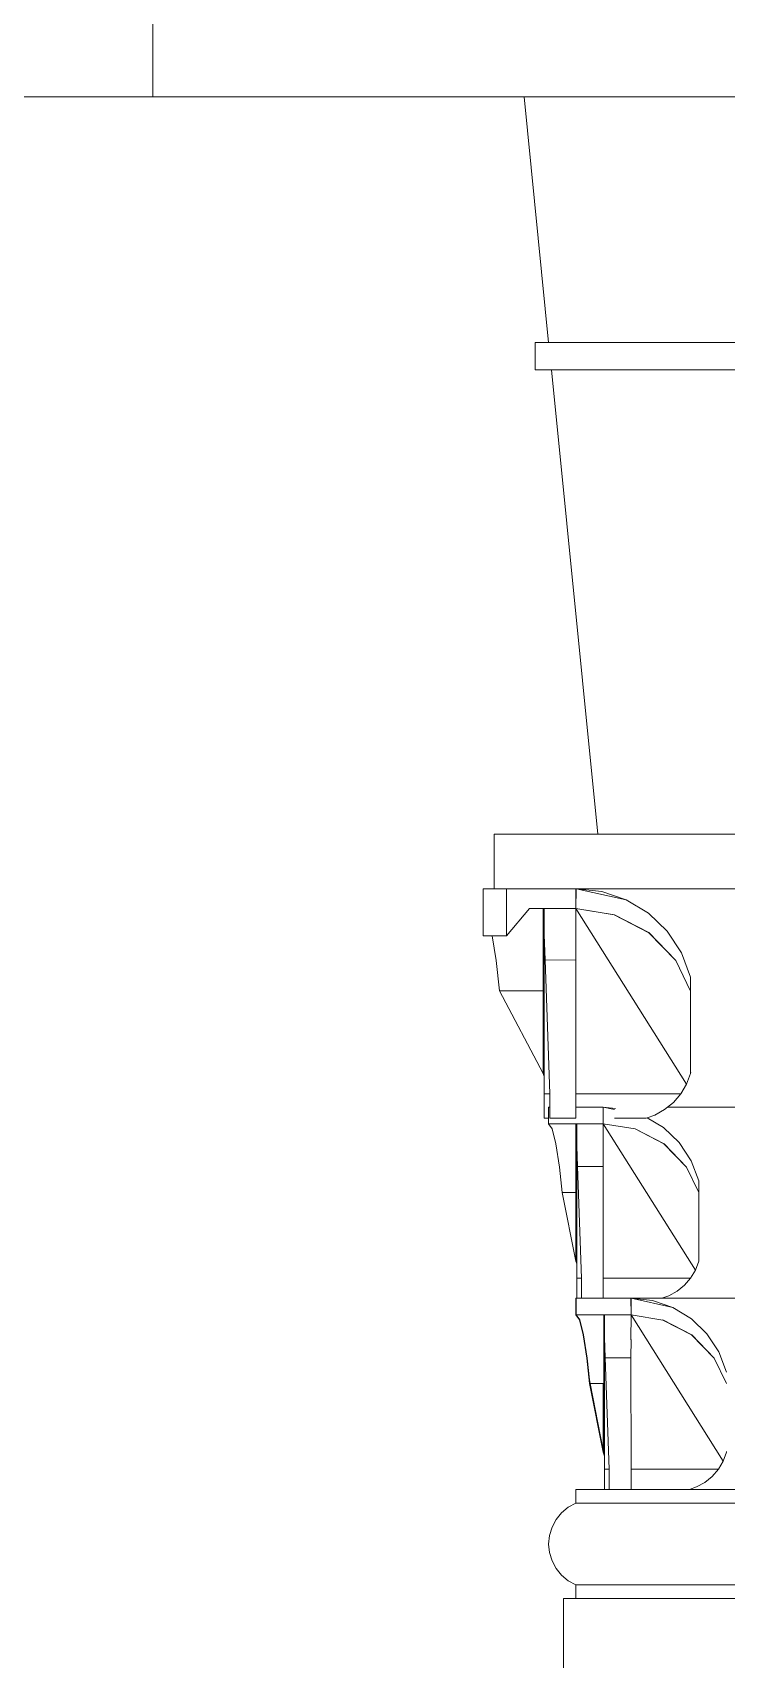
# Model space of a CAD drawing. Header units: millimetres. Extents: x -667 to -468, y -723 to -475.
# Drawn here: x -567.9284 to -567.725, y -488.0028 to -487.5261 of the extents above; entities that cross this region are included whole.
import ezdxf

# ---------------------------------------------------------------- set-up
doc = ezdxf.new("R2010")
doc.units = ezdxf.units.MM
doc.layers.add('dinding', color=36, linetype='Continuous', lineweight=9)

msp = doc.modelspace()

# ---------------------------------------------------------------- linework, layer by layer
at = {"layer": 'dinding'}
for p, q in [((-567.89312, -487.54493), (-567.89312, -487.14493)), ((-570.30912, -487.54493), (-567.89312, -487.54493)), ((-567.89312, -487.54493), (-567.78432, -487.54493)), ((-567.78432, -487.54493), (-567.77712, -487.61693)), ((-567.78432, -487.54493), (-567.41792, -487.54493)), ((-567.78112, -487.62493), (-567.78112, -487.61693)), ((-567.78112, -487.61693), (-567.77712, -487.61693)), ((-567.77712, -487.61693), (-567.42512, -487.61693)), ((-567.78112, -487.62493), (-567.77632, -487.62493)), ((-567.77632, -487.62493), (-567.76272, -487.76093)), ((-567.77632, -487.62493), (-567.42592, -487.62493)), ((-567.79312, -487.77693), (-567.79312, -487.76093)), ((-567.79312, -487.76093), (-567.76272, -487.76093)), ((-567.76272, -487.76093), (-567.43952, -487.76093)), ((-567.79634, -487.79076), (-567.79634, -487.77693)), ((-567.79312, -487.77693), (-567.79634, -487.77693)), ((-567.79312, -487.77693), (-567.78951, -487.77693)), ((-567.78951, -487.79075), (-567.78951, -487.77693)), ((-567.78834, -487.77693), (-567.78951, -487.77693)), ((-567.77961, -487.77693), (-567.78834, -487.77693)), ((-567.77961, -487.77693), (-567.77843, -487.77694)), ((-567.77843, -487.77694), (-567.77723, -487.77693)), ((-567.77723, -487.77693), (-567.76929, -487.77693)), ((-567.76914, -487.77693), (-567.76929, -487.77693)), ((-567.76914, -487.77693), (-567.76914, -487.78276)), ((-567.76914, -487.77693), (-567.76909, -487.77693)), ((-567.76909, -487.77693), (-567.76912, -487.78277)), ((-567.76909, -487.77693), (-567.76158, -487.77774)), ((-567.75438, -487.78018), (-567.76909, -487.77693)), ((-567.43312, -487.77693), (-567.76909, -487.77693)), ((-567.76158, -487.77774), (-567.75438, -487.78018)), ((-567.75438, -487.78018), (-567.74789, -487.78414)), ((-567.78271, -487.78276), (-567.78951, -487.79075)), ((-567.77872, -487.78276), (-567.78271, -487.78276)), ((-567.77844, -487.79783), (-567.77872, -487.78276)), ((-567.77871, -487.8069), (-567.77872, -487.78276)), ((-567.77872, -487.78276), (-567.77845, -487.78955)), ((-567.77846, -487.78276), (-567.77872, -487.78276)), ((-567.76914, -487.78276), (-567.77846, -487.78276)), ((-567.77846, -487.78276), (-567.77845, -487.78955)), ((-567.76914, -487.78276), (-567.76914, -487.79151)), ((-567.76912, -487.78277), (-567.75787, -487.78455)), ((-567.76912, -487.78277), (-567.75789, -487.78458)), ((-567.7367, -487.8342), (-567.76912, -487.78277)), ((-567.75789, -487.78458), (-567.74779, -487.78984)), ((-567.75787, -487.78455), (-567.74776, -487.7898)), ((-567.74789, -487.78414), (-567.74242, -487.78942)), ((-567.77845, -487.78958), (-567.77845, -487.78955)), ((-567.77845, -487.7901), (-567.77845, -487.78958)), ((-567.74779, -487.78984), (-567.73985, -487.79801)), ((-567.74776, -487.7898), (-567.73983, -487.79799)), ((-567.74242, -487.78942), (-567.73824, -487.79577)), ((-567.79634, -487.79076), (-567.79367, -487.79076)), ((-567.78951, -487.79075), (-567.79367, -487.79076)), ((-567.79367, -487.79076), (-567.79252, -487.79799)), ((-567.77845, -487.7901), (-567.77844, -487.79783)), ((-567.77842, -487.79043), (-567.77816, -487.79782)), ((-567.76911, -487.79783), (-567.76911, -487.79148)), ((-567.79252, -487.79799), (-567.79151, -487.8069)), ((-567.77816, -487.79782), (-567.77844, -487.79783)), ((-567.77844, -487.79783), (-567.77844, -487.83199)), ((-567.77816, -487.79782), (-567.77679, -487.83705)), ((-567.77816, -487.79782), (-567.76911, -487.79783)), ((-567.76911, -487.83705), (-567.76911, -487.79783)), ((-567.73554, -487.80691), (-567.73985, -487.79801)), ((-567.73983, -487.79799), (-567.73554, -487.80691)), ((-567.73824, -487.79577), (-567.73554, -487.80289)), ((-567.73554, -487.80691), (-567.73554, -487.80289)), ((-567.77871, -487.8069), (-567.79151, -487.8069)), ((-567.79151, -487.8069), (-567.77872, -487.83108)), ((-567.77872, -487.83108), (-567.77871, -487.8069)), ((-567.73554, -487.80691), (-567.73555, -487.83109)), ((-567.77844, -487.83199), (-567.77872, -487.83108)), ((-567.77844, -487.83199), (-567.77844, -487.83705)), ((-567.7367, -487.8342), (-567.73555, -487.83109)), ((-567.73555, -487.83109), (-567.73549, -487.83076)), ((-567.77844, -487.83705), (-567.77843, -487.84413)), ((-567.77679, -487.83705), (-567.77844, -487.83705)), ((-567.77679, -487.83705), (-567.77679, -487.84093)), ((-567.7384, -487.83705), (-567.76911, -487.83705)), ((-567.76911, -487.84093), (-567.76911, -487.83705)), ((-567.74057, -487.83957), (-567.7384, -487.83705)), ((-567.7367, -487.8342), (-567.7384, -487.83705)), ((-567.77679, -487.84093), (-567.77714, -487.84093)), ((-567.77714, -487.84093), (-567.77712, -487.84413)), ((-567.77679, -487.84093), (-567.77679, -487.84413)), ((-567.76114, -487.84093), (-567.76911, -487.84093)), ((-567.76911, -487.84413), (-567.76911, -487.84093)), ((-567.76114, -487.84093), (-567.76112, -487.84579)), ((-567.76111, -487.84093), (-567.76114, -487.84093)), ((-567.76111, -487.84093), (-567.75756, -487.84131)), ((-567.75782, -487.84166), (-567.76111, -487.84093)), ((-567.74605, -487.84327), (-567.74314, -487.84166)), ((-567.74314, -487.84166), (-567.74225, -487.84093)), ((-567.74225, -487.84093), (-567.74057, -487.83957)), ((-567.70099, -487.84093), (-567.74225, -487.84093)), ((-567.77712, -487.84413), (-567.77843, -487.84413)), ((-567.77714, -487.84579), (-567.77712, -487.84413)), ((-567.76912, -487.84579), (-567.77714, -487.84579)), ((-567.77714, -487.84579), (-567.77613, -487.84728)), ((-567.77679, -487.84413), (-567.76911, -487.84413)), ((-567.76889, -487.85834), (-567.76912, -487.84579)), ((-567.76912, -487.84579), (-567.7689, -487.85147)), ((-567.76912, -487.86591), (-567.76912, -487.84579)), ((-567.7689, -487.84579), (-567.76912, -487.84579)), ((-567.76112, -487.84579), (-567.7689, -487.84579)), ((-567.7689, -487.84579), (-567.7689, -487.85147)), ((-567.76112, -487.84579), (-567.76114, -487.85308)), ((-567.7341, -487.88866), (-567.76112, -487.84579)), ((-567.76112, -487.84579), (-567.75177, -487.8473)), ((-567.75784, -487.84413), (-567.74855, -487.84413)), ((-567.74855, -487.84413), (-567.74822, -487.84402)), ((-567.74822, -487.84402), (-567.74605, -487.84327)), ((-567.74822, -487.84402), (-567.74343, -487.84694)), ((-567.74343, -487.84694), (-567.73887, -487.85134)), ((-567.77613, -487.84728), (-567.77504, -487.85165)), ((-567.77504, -487.85165), (-567.77395, -487.85848)), ((-567.76888, -487.85188), (-567.7689, -487.85147)), ((-567.75177, -487.8473), (-567.75175, -487.84728)), ((-567.75177, -487.8473), (-567.74334, -487.85169)), ((-567.75175, -487.84728), (-567.74332, -487.85166)), ((-567.74334, -487.85169), (-567.73673, -487.8585)), ((-567.74332, -487.85166), (-567.73671, -487.85848)), ((-567.73887, -487.85134), (-567.73539, -487.85663)), ((-567.7689, -487.8519), (-567.76888, -487.85188)), ((-567.7689, -487.85217), (-567.7689, -487.8519)), ((-567.7689, -487.85217), (-567.76887, -487.85218)), ((-567.76889, -487.85834), (-567.76888, -487.85238)), ((-567.76887, -487.85218), (-567.76888, -487.85234)), ((-567.76888, -487.85238), (-567.76888, -487.85234)), ((-567.76888, -487.85238), (-567.76866, -487.85834)), ((-567.76113, -487.85834), (-567.76111, -487.85305)), ((-567.73539, -487.85663), (-567.73314, -487.86256)), ((-567.77395, -487.85848), (-567.77312, -487.86591)), ((-567.76866, -487.85834), (-567.76889, -487.85834)), ((-567.76889, -487.85834), (-567.76888, -487.88681)), ((-567.76866, -487.85834), (-567.76751, -487.89103)), ((-567.76866, -487.85834), (-567.76113, -487.85834)), ((-567.76113, -487.85834), (-567.76111, -487.89103)), ((-567.73671, -487.85848), (-567.73673, -487.8585)), ((-567.73314, -487.86591), (-567.73673, -487.8585)), ((-567.76912, -487.86591), (-567.77312, -487.86591)), ((-567.77312, -487.86591), (-567.76912, -487.88606)), ((-567.76912, -487.88606), (-567.76912, -487.86591)), ((-567.73314, -487.86591), (-567.73314, -487.86256)), ((-567.73314, -487.86591), (-567.73314, -487.88606)), ((-567.76888, -487.88681), (-567.76912, -487.88606)), ((-567.76888, -487.88681), (-567.76888, -487.89103)), ((-567.7341, -487.88866), (-567.73552, -487.89103)), ((-567.7341, -487.88866), (-567.73314, -487.88606)), ((-567.73314, -487.88606), (-567.73309, -487.88579)), ((-567.76888, -487.89103), (-567.76888, -487.89693)), ((-567.76751, -487.89103), (-567.76888, -487.89103)), ((-567.76751, -487.89103), (-567.76752, -487.89693)), ((-567.76112, -487.89693), (-567.76111, -487.89103)), ((-567.73552, -487.89103), (-567.76111, -487.89103)), ((-567.73947, -487.89487), (-567.73733, -487.89313)), ((-567.73733, -487.89313), (-567.73552, -487.89103)), ((-567.76912, -487.89693), (-567.76902, -487.89704)), ((-567.76912, -487.90179), (-567.76912, -487.89693)), ((-567.76902, -487.89693), (-567.76912, -487.89693)), ((-567.76888, -487.89693), (-567.76902, -487.89693)), ((-567.76902, -487.89693), (-567.76902, -487.89704)), ((-567.76902, -487.89704), (-567.76902, -487.90179)), ((-567.76752, -487.89693), (-567.76888, -487.89693)), ((-567.76112, -487.89693), (-567.76752, -487.89693)), ((-567.76112, -487.89693), (-567.75302, -487.89693)), ((-567.75302, -487.89693), (-567.75299, -487.90179)), ((-567.75299, -487.89693), (-567.75302, -487.89693)), ((-567.75299, -487.89693), (-567.74671, -487.89761)), ((-567.75299, -487.89693), (-567.75299, -487.90179)), ((-567.74071, -487.89964), (-567.75299, -487.89693)), ((-567.74398, -487.89693), (-567.75299, -487.89693)), ((-567.74671, -487.89761), (-567.74071, -487.89964)), ((-567.74398, -487.89693), (-567.74395, -487.89693)), ((-567.74395, -487.89693), (-567.74189, -487.89621)), ((-567.694, -487.89693), (-567.74395, -487.89693)), ((-567.74189, -487.89621), (-567.73947, -487.89487)), ((-567.76912, -487.90179), (-567.76813, -487.90328)), ((-567.76099, -487.90179), (-567.76902, -487.90179)), ((-567.76902, -487.90179), (-567.76801, -487.90328)), ((-567.76813, -487.90328), (-567.76704, -487.90766)), ((-567.76801, -487.90328), (-567.76692, -487.90765)), ((-567.76077, -487.91434), (-567.76099, -487.90179)), ((-567.76099, -487.90179), (-567.76077, -487.90747)), ((-567.76078, -487.90179), (-567.76099, -487.90179)), ((-567.76099, -487.92191), (-567.76099, -487.90179)), ((-567.75299, -487.90179), (-567.76078, -487.90179)), ((-567.76078, -487.90179), (-567.76077, -487.90747)), ((-567.75299, -487.90179), (-567.75301, -487.90908)), ((-567.72598, -487.94465), (-567.75299, -487.90179)), ((-567.75299, -487.90179), (-567.74364, -487.9033)), ((-567.74364, -487.9033), (-567.74363, -487.90328)), ((-567.74364, -487.9033), (-567.73522, -487.90769)), ((-567.74363, -487.90328), (-567.7352, -487.90766)), ((-567.74071, -487.89964), (-567.7353, -487.90294)), ((-567.7353, -487.90294), (-567.73075, -487.90734)), ((-567.76595, -487.91448), (-567.76704, -487.90766)), ((-567.76692, -487.90765), (-567.76583, -487.91448)), ((-567.76076, -487.90788), (-567.76077, -487.90747)), ((-567.76077, -487.9079), (-567.76076, -487.90788)), ((-567.76077, -487.90817), (-567.76077, -487.9079)), ((-567.76077, -487.90817), (-567.76075, -487.90818)), ((-567.76077, -487.91434), (-567.76076, -487.90838)), ((-567.76075, -487.90818), (-567.76076, -487.90834)), ((-567.76076, -487.90838), (-567.76076, -487.90834)), ((-567.76076, -487.90838), (-567.76054, -487.91434)), ((-567.75301, -487.91434), (-567.75299, -487.90905)), ((-567.73522, -487.90769), (-567.7286, -487.9145)), ((-567.7352, -487.90766), (-567.72859, -487.91448)), ((-567.73075, -487.90734), (-567.72726, -487.91263)), ((-567.72726, -487.91263), (-567.72502, -487.91856)), ((-567.76595, -487.91448), (-567.76512, -487.92191)), ((-567.76583, -487.91448), (-567.76512, -487.92083)), ((-567.76054, -487.91434), (-567.76077, -487.91434)), ((-567.76077, -487.91434), (-567.76076, -487.94281)), ((-567.76054, -487.91434), (-567.75939, -487.94703)), ((-567.76054, -487.91434), (-567.75301, -487.91434)), ((-567.75301, -487.91434), (-567.75299, -487.94703)), ((-567.72859, -487.91448), (-567.7286, -487.9145)), ((-567.72502, -487.92191), (-567.7286, -487.9145)), ((-567.76512, -487.92085), (-567.76512, -487.92083)), ((-567.76512, -487.92191), (-567.76512, -487.92085)), ((-567.76512, -487.92085), (-567.76499, -487.92188)), ((-567.76512, -487.92191), (-567.76112, -487.94206)), ((-567.765, -487.92191), (-567.76512, -487.92191)), ((-567.765, -487.92191), (-567.76499, -487.92188)), ((-567.76112, -487.92191), (-567.765, -487.92191)), ((-567.765, -487.92191), (-567.76112, -487.94144)), ((-567.76099, -487.92191), (-567.76112, -487.92191)), ((-567.76112, -487.94144), (-567.76112, -487.92191)), ((-567.76099, -487.94203), (-567.76099, -487.92191)), ((-567.76112, -487.94206), (-567.76112, -487.94144)), ((-567.76112, -487.94144), (-567.76099, -487.94203)), ((-567.76076, -487.94321), (-567.76112, -487.94206)), ((-567.76099, -487.94206), (-567.76112, -487.94206)), ((-567.76099, -487.94206), (-567.76099, -487.94203)), ((-567.76098, -487.9421), (-567.76099, -487.94206)), ((-567.76076, -487.94281), (-567.76098, -487.9421)), ((-567.72598, -487.94465), (-567.72502, -487.94206)), ((-567.72502, -487.94179), (-567.72502, -487.94206)), ((-567.76076, -487.94281), (-567.76076, -487.94321)), ((-567.76076, -487.94321), (-567.76076, -487.94703)), ((-567.76076, -487.94703), (-567.76076, -487.95293)), ((-567.75939, -487.94703), (-567.76076, -487.94703)), ((-567.75939, -487.94703), (-567.75939, -487.95293)), ((-567.7274, -487.94703), (-567.75299, -487.94703)), ((-567.75299, -487.95293), (-567.75299, -487.94703)), ((-567.72921, -487.94913), (-567.7274, -487.94703)), ((-567.72598, -487.94465), (-567.7274, -487.94703)), ((-567.73377, -487.95221), (-567.73135, -487.95087)), ((-567.73135, -487.95087), (-567.72921, -487.94913)), ((-567.76912, -487.95293), (-567.76912, -487.95693)), ((-567.76076, -487.95293), (-567.76912, -487.95293)), ((-567.75939, -487.95293), (-567.76076, -487.95293)), ((-567.75299, -487.95293), (-567.75939, -487.95293)), ((-567.75299, -487.95293), (-567.73586, -487.95293)), ((-567.73586, -487.95293), (-567.73377, -487.95221)), ((-567.73586, -487.95293), (-567.71296, -487.95293)), ((-567.77332, -487.95975), (-567.77493, -487.96172)), ((-567.77136, -487.95813), (-567.77332, -487.95975)), ((-567.76912, -487.95693), (-567.77136, -487.95813)), ((-567.43312, -487.95693), (-567.76912, -487.95693)), ((-567.77613, -487.96396), (-567.77687, -487.9664)), ((-567.77493, -487.96172), (-567.77613, -487.96396)), ((-567.77687, -487.9664), (-567.77712, -487.96893)), ((-567.77712, -487.96893), (-567.77687, -487.97146)), ((-567.77687, -487.97146), (-567.77613, -487.9739)), ((-567.77613, -487.9739), (-567.77493, -487.97614)), ((-567.77493, -487.97614), (-567.77332, -487.97811)), ((-567.77332, -487.97811), (-567.77136, -487.97973)), ((-567.77136, -487.97973), (-567.76912, -487.98093)), ((-567.77276, -487.98493), (-567.77276, -488.02493)), ((-567.76912, -487.98493), (-567.77276, -487.98493)), ((-567.76912, -487.98093), (-567.76912, -487.98493)), ((-567.43312, -487.98093), (-567.76912, -487.98093)), ((-567.43532, -487.98493), (-567.76912, -487.98493))]:
    msp.add_line(p, q, dxfattribs=at)

doc.saveas('drawing.dxf')
